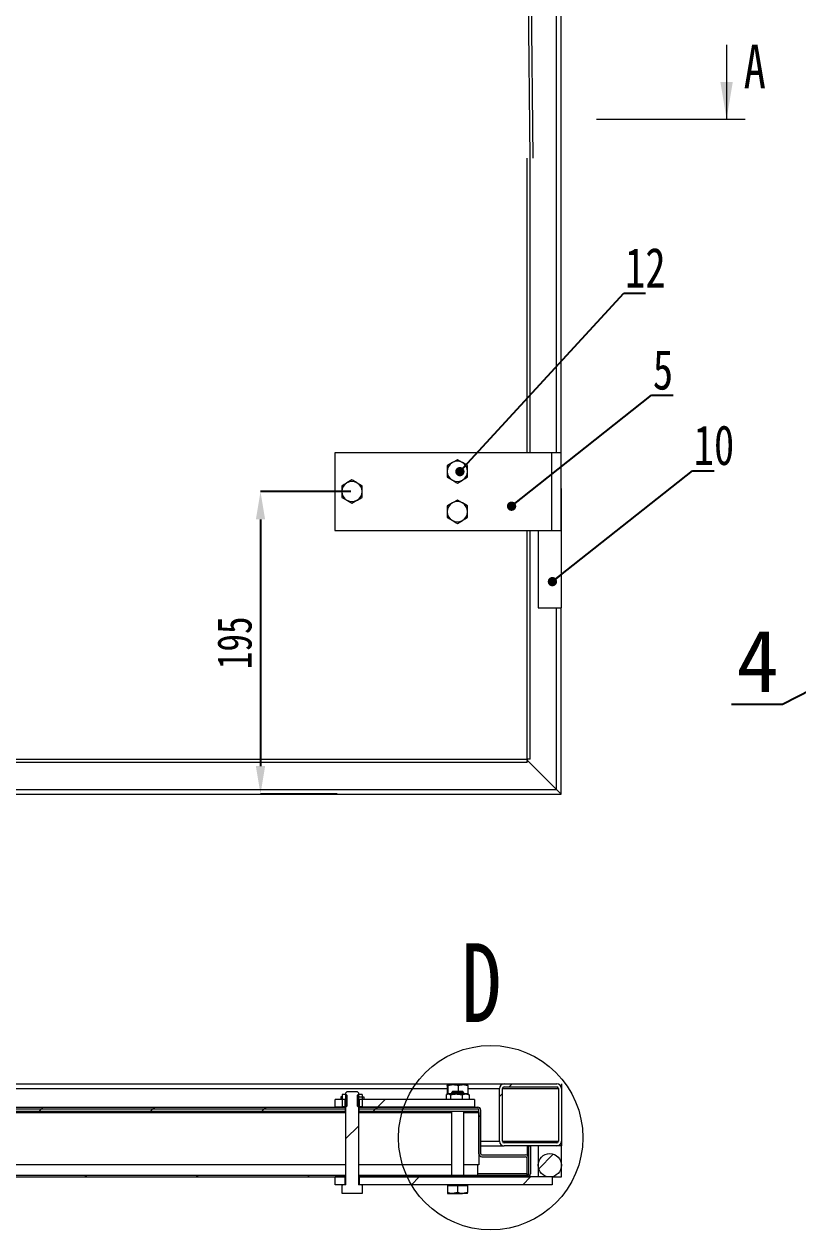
# Model space of a CAD drawing. Header units: millimetres. Extents: x 1498 to 4821, y -76 to 2271.
# Drawn here: x 2209 to 2708, y 1036 to 1813 of the extents above; entities that cross this region are included whole.
import ezdxf
from ezdxf import colors
from ezdxf.entities.mleader import LeaderData, LeaderLine
from ezdxf.math import Vec2, Vec3

# ---------------------------------------------------------------- set-up
doc = ezdxf.new("R2010")
doc.units = ezdxf.units.MM
doc.header["$PDSIZE"] = -1
doc.styles.add('SLDTEXTSTYLE0', font='TXT', dxfattribs={"width": 0.75})
doc.dimstyles.new('SLDDIMSTYLE0', dxfattribs={"dimscale": 12, "dimtxt": 1.852083, "dimasz": 1.5, "dimexe": 0, "dimexo": 0.0625, "dimgap": 0.463021, "dimtad": 1, "dimdec": 0, "dimrnd": 1e-09, "dimzin": 12, "dimdsep": 46, "dimtxsty": 'SLDTEXTSTYLE0', "dimcen": 0.09, "dimadec": 0, "dimazin": 3, "dimtfac": 1, "dimtdec": 0, "dimtofl": 0, "dimtmove": 0, "dimatfit": 3, "dimfxl": 1, "dimfrac": 2, "dimtolj": 1, "dimtzin": 12, "dimarcsym": 0})
pattern_1 = [(45, (1316.545, -939.317), (-35.921, 35.921), [])]

# ---------------------------------------------------------------- blocks, each defined once
blk = doc.blocks.new('*D202')
at = {"color": 0, "lineweight": -2, "transparency": 16777216}
for p, q in [((2419.71, 1511.79), (2361.48, 1511.79)), ((2361.48, 1493.79), (2361.48, 1334.79)), ((2410.88, 1316.79), (2361.48, 1316.79))]:
    blk.add_line(p, q, dxfattribs=at)
at = {"color": 0, "transparency": 16777216}
for points in [[(2358.48, 1493.79), (2364.48, 1493.79), (2361.48, 1511.79)], [(2358.48, 1334.79), (2364.48, 1334.79), (2361.48, 1316.79)]]:
    blk.add_solid(points, dxfattribs=at)
at = {"layer": 'Defpoints', "color": 0, "transparency": 16777216}
for p in [(2420.46, 1511.79), (2361.48, 1316.79), (2411.63, 1316.79)]:
    blk.add_point(p, dxfattribs=at)
at = {"color": 0, "transparency": 16777216, "insert": (2344.81, 1414.29), "char_height": 22.225, "attachment_point": 5, "rotation": 90, "style": 'SLDTEXTSTYLE0'}
blk.add_mtext('\\A1;195', dxfattribs=at)

msp = doc.modelspace()

# ---------------------------------------------------------------- hatches: boundary and pattern name
at = {"lineweight": 18}
h = msp.add_hatch(dxfattribs=at)
h.set_pattern_fill('ANSI31', color=256, scale=16, style=0)
h.set_pattern_definition(pattern_1)
edge = h.paths.add_edge_path(flags=0)
edge.add_arc((2518.59, 1093.01), 3, 180, 270)
edge.add_line((2518.59, 1090.01), (2552.59, 1090.01))
edge.add_arc((2552.59, 1093.01), 3, 270, 360)
edge.add_line((2555.59, 1093.01), (2555.59, 1127.01))
edge.add_arc((2552.59, 1127.01), 3, 0, 90)
edge.add_line((2552.59, 1130.01), (2518.59, 1130.01))
edge.add_arc((2518.59, 1127.01), 3, 90, 180)
edge.add_line((2515.59, 1127.01), (2515.59, 1093.01))
edge = h.paths.add_edge_path(flags=0)
edge.add_arc((2552.59, 1127.01), 1, 0, 90, ccw=False)
edge.add_line((2553.59, 1127.01), (2553.59, 1093.01))
edge.add_arc((2552.59, 1093.01), 1, 270, 360, ccw=False)
edge.add_line((2552.59, 1092.01), (2518.59, 1092.01))
edge.add_arc((2518.59, 1093.01), 1, 180, 270, ccw=False)
edge.add_line((2517.59, 1093.01), (2517.59, 1127.01))
edge.add_arc((2518.59, 1127.01), 1, 90, 180, ccw=False)
edge.add_line((2518.59, 1128.01), (2552.59, 1128.01))
h = msp.add_hatch(dxfattribs=at)
h.set_pattern_fill('ANSI31', color=256, scale=16, style=0)
h.set_pattern_definition(pattern_1)
h.paths.add_polyline_path([(2409.59, 1120.01), (2409.59, 1115.01), (2416.09, 1115.01), (2416.09, 1120.01)], flags=0)
h = msp.add_hatch(dxfattribs=at)
h.set_pattern_fill('ANSI31', color=256, scale=16, style=0)
h.set_pattern_definition(pattern_1)
h.paths.add_polyline_path([(2417.28, 1125.01), (2416.59, 1124.31), (2416.59, 1065.01), (2414.09, 1065.01), (2414.09, 1064.41), (2414.09, 1059.33), (2427.09, 1059.33), (2427.09, 1064.41), (2427.09, 1065.01), (2424.59, 1065.01), (2424.59, 1124.31), (2423.9, 1125.01)], flags=0)
h = msp.add_hatch(dxfattribs=at)
h.set_pattern_fill('ANSI31', color=256, scale=16, style=0)
h.set_pattern_definition(pattern_1)
h.paths.add_polyline_path([(2414.09, 1115.29), (2416.59, 1115.29), (2417.19, 1115.71), (2417.19, 1122.74), (2416.59, 1123.16), (2416.59, 1123.19), (2414.09, 1123.19)], flags=0)
h = msp.add_hatch(dxfattribs=at)
h.set_pattern_fill('ANSI31', color=256, scale=16, style=0)
h.set_pattern_definition(pattern_1)
h.paths.add_polyline_path([(2424.59, 1115.29), (2427.09, 1115.29), (2427.09, 1123.19), (2424.59, 1123.19), (2424.59, 1123.16), (2423.99, 1122.74), (2423.99, 1115.71)], flags=0)
h = msp.add_hatch(dxfattribs=at)
h.set_pattern_fill('ANSI31', color=256, scale=16, style=0)
h.set_pattern_definition(pattern_1)
edge = h.paths.add_edge_path(flags=0)
edge.add_line((2428.09, 1120.01), (2428.09, 1121.61))
edge.add_line((2428.09, 1121.61), (2425.24, 1121.61))
edge.add_arc((2425.24, 1121.11), 0.5, 90, 180)
edge.add_line((2424.74, 1121.11), (2424.74, 1120.51))
edge.add_arc((2425.24, 1120.51), 0.5, 180, 270)
edge.add_line((2425.24, 1120.01), (2428.09, 1120.01))
h = msp.add_hatch(dxfattribs=at)
h.set_pattern_fill('ANSI31', color=256, scale=16, style=0)
h.set_pattern_definition(pattern_1)
h.paths.add_polyline_path([(2499.59, 1115.01), (2499.59, 1120.01), (2425.09, 1120.01), (2425.09, 1115.01)], flags=0)
h = msp.add_hatch(dxfattribs=at)
h.set_pattern_fill('ANSI31', color=256, scale=16, style=0)
h.set_pattern_definition(pattern_1)
h.paths.add_polyline_path([(1869.09, 1115.01), (1869.09, 1113.81), (2416.09, 1113.81), (2416.09, 1115.01)], flags=0)
h = msp.add_hatch(dxfattribs=at)
h.set_pattern_fill('ANSI31', color=256, scale=16, style=0)
h.set_pattern_definition(pattern_1)
h.paths.add_polyline_path([(1869.09, 1113.81), (1869.09, 1112.31), (2416.09, 1112.31), (2416.09, 1113.81)], flags=0)
h = msp.add_hatch(dxfattribs=at)
h.set_pattern_fill('ANSI31', color=256, scale=16, style=0)
h.set_pattern_definition(pattern_1)
edge = h.paths.add_edge_path(flags=0)
edge.add_line((2533.19, 1082.27), (2533.19, 1071.21))
edge.add_line((2533.19, 1071.21), (2534.39, 1071.21))
edge.add_line((2534.39, 1071.21), (2534.39, 1082.27))
edge.add_arc((2532.45, 1082.27), 1.94, 360, 450)
edge.add_line((2532.45, 1084.21), (2504.33, 1084.21))
edge.add_arc((2504.33, 1084.94), 0.737, 180, 270, ccw=False)
edge.add_line((2503.59, 1084.94), (2503.59, 1113.07))
edge.add_arc((2501.65, 1113.07), 1.94, 0, 90)
edge.add_line((2501.65, 1115.01), (2425.09, 1115.01))
edge.add_line((2425.09, 1115.01), (2425.09, 1113.81))
edge.add_line((2425.09, 1113.81), (2501.65, 1113.81))
edge.add_arc((2501.65, 1113.07), 0.737, 0, 90, ccw=False)
edge.add_line((2502.39, 1113.07), (2502.39, 1084.94))
edge.add_arc((2504.33, 1084.94), 1.94, 180, 270)
edge.add_line((2504.33, 1083.01), (2532.45, 1083.01))
edge.add_arc((2532.45, 1082.27), 0.737, 0, 90, ccw=False)
h = msp.add_hatch(dxfattribs=at)
h.set_pattern_fill('ANSI31', color=256, scale=16, style=0)
h.set_pattern_definition(pattern_1)
h.paths.add_polyline_path([(2425.09, 1112.31), (2502.29, 1112.31), (2502.29, 1113.81), (2425.09, 1113.81)], flags=0)
h = msp.add_hatch(dxfattribs=at)
h.set_pattern_fill('ANSI31', color=256, scale=16, style=0)
h.set_pattern_definition(pattern_1)
edge = h.paths.add_edge_path(flags=0)
edge.add_line((2535.59, 1090.01), (2534.39, 1090.01))
edge.add_line((2534.39, 1090.01), (2534.39, 1071.94))
edge.add_arc((2533.65, 1071.94), 0.737, 270, 360, ccw=False)
edge.add_line((2533.65, 1071.21), (2425.09, 1071.21))
edge.add_line((2425.09, 1071.21), (2425.09, 1070.01))
edge.add_line((2425.09, 1070.01), (2533.65, 1070.01))
edge.add_arc((2533.65, 1071.94), 1.94, 270, 360)
edge.add_line((2535.59, 1071.94), (2535.59, 1090.01))
h = msp.add_hatch(dxfattribs=at)
h.set_pattern_fill('ANSI31', color=256, scale=16, style=0)
h.set_pattern_definition(pattern_1)
edge = h.paths.add_edge_path(flags=0)
edge.add_arc((2548.09, 1077.51), 7.5, 0, 360)
h = msp.add_hatch(dxfattribs=at)
h.set_pattern_fill('ANSI31', color=256, scale=16, style=0)
h.set_pattern_definition(pattern_1)
h.paths.add_polyline_path([(1869.09, 1071.21), (1869.09, 1070.01), (2416.09, 1070.01), (2416.09, 1071.21)], flags=0)
h = msp.add_hatch(dxfattribs=at)
h.set_pattern_fill('ANSI31', color=256, scale=16, style=0)
h.set_pattern_definition(pattern_1)
h.paths.add_polyline_path([(2409.59, 1070.01), (2409.59, 1065.01), (2416.09, 1065.01), (2416.09, 1070.01)], flags=0)
h = msp.add_hatch(dxfattribs=at)
h.set_pattern_fill('ANSI31', color=256, scale=16, style=0)
h.set_pattern_definition(pattern_1)
h.paths.add_polyline_path([(2549.59, 1065.01), (2549.59, 1070.01), (2425.09, 1070.01), (2425.09, 1065.01)], flags=0)

# ---------------------------------------------------------------- linework, layer by layer
for p, q in [((2535.46, 1726.79), (2533.52, 1896.97)), ((2537.4, 1726.79), (2535.46, 1896.97)), ((2552.46, 1676.79), (2552.46, 1846.97)), ((2555.46, 1536.79), (2555.46, 1846.97)), ((2662.1, 1799.79), (2662.1, 1751.79)), ((2578.1, 1751.79), (2674.1, 1751.79)), ((2533.52, 1536.79), (2533.52, 1726.79)), ((2535.46, 1536.79), (2535.46, 1726.79)), ((2552.46, 1536.79), (2552.46, 1676.79)), ((2555.46, 1516.79), (2555.46, 1676.79)), ((2549.46, 1536.79), (2409.46, 1536.79)), ((2409.46, 1536.79), (2409.46, 1486.79)), ((2488.46, 1532.3), (2485.21, 1530.42)), ((2555.46, 1536.79), (2549.46, 1536.79)), ((2549.46, 1486.79), (2549.46, 1536.79)), ((2555.46, 1486.79), (2555.46, 1536.79)), ((2494.96, 1528.54), (2491.71, 1530.42)), ((2420.46, 1519.3), (2417.21, 1517.42)), ((2426.96, 1515.54), (2423.71, 1517.42)), ((2481.96, 1521.04), (2485.21, 1519.16)), ((2488.46, 1517.28), (2491.71, 1519.16)), ((2413.96, 1508.04), (2417.21, 1506.16)), ((2555.46, 1513.79), (2555.46, 1486.79)), ((2420.46, 1504.28), (2423.71, 1506.16)), ((2488.46, 1506.3), (2485.21, 1504.42)), ((2494.96, 1502.54), (2491.71, 1504.42)), ((2481.96, 1495.04), (2485.21, 1493.16)), ((2488.46, 1491.28), (2491.71, 1493.16)), ((2409.46, 1486.79), (2549.46, 1486.79)), ((2533.52, 1339.23), (2533.52, 1486.79)), ((2535.46, 1339.2), (2535.46, 1486.79)), ((2540.46, 1486.79), (2540.46, 1436.79)), ((2549.46, 1486.79), (2555.46, 1486.79)), ((2555.46, 1486.79), (2555.46, 1436.79)), ((2540.46, 1436.79), (2555.46, 1436.79)), ((2552.46, 1319.79), (2552.46, 1436.79)), ((2555.46, 1316.79), (2555.46, 1436.79)), ((1777.37, 1337.29), (2533.55, 1337.29)), ((1777.4, 1339.23), (2533.52, 1339.23)), ((2552.46, 1319.79), (2533.54, 1338.71)), ((2533.55, 1337.29), (2533.55, 1338.49)), ((2534.26, 1339.2), (2534.26, 1339.21)), ((2535.46, 1339.2), (2534.26, 1339.2)), ((1755.46, 1316.79), (2555.46, 1316.79)), ((1758.46, 1319.79), (2552.46, 1319.79)), ((2555.46, 1316.79), (2552.46, 1319.79)), ((2552.46, 1319.79), (2555.46, 1316.79)), ((2092.09, 1130.01), (2518.59, 1130.01)), ((2092.09, 1127.01), (2481.89, 1127.01)), ((2481.89, 1128.92), (2482.1, 1129.51)), ((2481.89, 1128.92), (2481.89, 1123.35)), ((2485.66, 1129.51), (2482.1, 1129.51)), ((2482.31, 1128.92), (2485.66, 1129.51)), ((2482.31, 1128.92), (2482.31, 1123.47)), ((2492.15, 1129.51), (2485.66, 1129.51)), ((2489.01, 1128.92), (2489.01, 1125.01)), ((2495.08, 1129.51), (2492.15, 1129.51)), ((2495.29, 1128.92), (2495.08, 1129.51)), ((2495.29, 1128.92), (2495.29, 1123.35)), ((2495.29, 1127.01), (2515.59, 1127.01)), ((2515.59, 1093.01), (2515.59, 1127.01)), ((2517.59, 1093.01), (2517.59, 1127.01)), ((2517.59, 1127.01), (2553.59, 1127.01)), ((2518.59, 1130.01), (2552.59, 1130.01)), ((2518.59, 1128.01), (2552.59, 1128.01)), ((2553.59, 1127.01), (2553.59, 1093.01)), ((2555.59, 1130.01), (2555.59, 1127.01)), ((2555.59, 1127.01), (2555.59, 1093.01)), ((2409.59, 1115.01), (2409.59, 1120.01)), ((2416.09, 1120.01), (2409.59, 1120.01)), ((2413.3, 1121.61), (2413.3, 1120.01)), ((2414.09, 1121.61), (2413.3, 1121.61)), ((2414.09, 1123.19), (2414.09, 1115.29)), ((2416.59, 1123.19), (2414.09, 1123.19)), ((2416.09, 1115.01), (2416.09, 1120.01)), ((2416.59, 1124.31), (2417.28, 1125.01)), ((2416.59, 1065.01), (2416.59, 1124.31)), ((2416.59, 1123.16), (2416.59, 1123.19)), ((2417.19, 1122.74), (2416.59, 1123.16)), ((2417.19, 1122.74), (2417.19, 1115.71)), ((2417.28, 1125.01), (2423.9, 1125.01)), ((2423.9, 1125.01), (2424.59, 1124.31)), ((2424.59, 1123.16), (2423.99, 1122.74)), ((2423.99, 1115.71), (2423.99, 1122.74)), ((2424.59, 1124.31), (2424.59, 1065.01)), ((2424.59, 1123.19), (2424.59, 1123.16)), ((2427.09, 1123.19), (2424.59, 1123.19)), ((2424.74, 1120.51), (2424.74, 1121.11)), ((2425.09, 1120.01), (2425.09, 1115.01)), ((2499.59, 1120.01), (2425.09, 1120.01)), ((2425.24, 1121.61), (2428.09, 1121.61)), ((2428.09, 1120.01), (2425.24, 1120.01)), ((2427.09, 1123.19), (2427.09, 1115.29)), ((2428.09, 1121.61), (2428.09, 1120.01)), ((2481.14, 1122.89), (2482.61, 1123.47)), ((2481.14, 1122.89), (2481.14, 1120.01)), ((2482.09, 1123.47), (2481.48, 1123.12)), ((2482.61, 1123.47), (2482.09, 1123.47)), ((2487.8, 1123.47), (2482.61, 1123.47)), ((2484.07, 1122.89), (2484.07, 1120.01)), ((2485.28, 1125.01), (2484.59, 1124.31)), ((2484.59, 1124.31), (2484.59, 1123.47)), ((2492.59, 1124.31), (2484.59, 1124.31)), ((2491.9, 1125.01), (2485.28, 1125.01)), ((2493.78, 1123.47), (2487.8, 1123.47)), ((2491.52, 1122.89), (2493.78, 1123.47)), ((2491.52, 1122.89), (2491.52, 1120.01)), ((2492.59, 1124.31), (2491.9, 1125.01)), ((2492.59, 1123.47), (2492.59, 1124.31)), ((2495.09, 1123.47), (2493.78, 1123.47)), ((2495.7, 1123.12), (2495.09, 1123.47)), ((2496.04, 1122.89), (2495.65, 1123.04)), ((2496.04, 1122.89), (2496.04, 1120.01)), ((2499.59, 1120.01), (2499.59, 1115.01)), ((1869.09, 1115.01), (2416.09, 1115.01)), ((1869.09, 1113.81), (2416.09, 1113.81)), ((1869.09, 1112.31), (2416.09, 1112.31)), ((1869.09, 1111.57), (2416.59, 1111.57)), ((2416.09, 1115.01), (2409.59, 1115.01)), ((2416.59, 1115.29), (2414.09, 1115.29)), ((2416.09, 1115.01), (2416.59, 1115.01)), ((2416.09, 1115.01), (2416.09, 1113.81)), ((2416.09, 1113.81), (2416.09, 1112.31)), ((2416.09, 1113.81), (2416.59, 1113.81)), ((2416.09, 1112.31), (2416.59, 1112.31)), ((2416.59, 1115.29), (2417.19, 1115.71)), ((2423.99, 1115.71), (2424.59, 1115.29)), ((2427.09, 1115.29), (2424.59, 1115.29)), ((2424.59, 1115.01), (2425.09, 1115.01)), ((2424.59, 1113.81), (2425.09, 1113.81)), ((2424.59, 1112.31), (2425.09, 1112.31)), ((2424.59, 1111.57), (2484.59, 1111.57)), ((2499.59, 1115.01), (2425.09, 1115.01)), ((2425.09, 1113.81), (2425.09, 1115.01)), ((2425.09, 1115.01), (2501.65, 1115.01)), ((2425.09, 1112.31), (2425.09, 1113.81)), ((2425.09, 1113.81), (2502.29, 1113.81)), ((2425.09, 1113.81), (2501.65, 1113.81)), ((2425.09, 1112.31), (2502.29, 1112.31)), ((2484.59, 1112.31), (2484.59, 1071.21)), ((2492.59, 1071.21), (2492.59, 1112.31)), ((2492.59, 1111.57), (2502.29, 1111.57)), ((2502.29, 1112.31), (2502.29, 1113.81)), ((2502.29, 1111.57), (2502.29, 1112.31)), ((2502.29, 1111.57), (2502.29, 1077.81)), ((2502.39, 1111.57), (2502.29, 1111.57)), ((2502.39, 1084.94), (2502.39, 1113.07)), ((2503.59, 1084.94), (2503.59, 1113.07)), ((2503.59, 1093.01), (2515.59, 1093.01)), ((2503.59, 1090.01), (2518.59, 1090.01)), ((2517.59, 1093.01), (2553.59, 1093.01)), ((2552.59, 1092.01), (2518.59, 1092.01)), ((2552.59, 1090.01), (2518.59, 1090.01)), ((2533.68, 1083.77), (2533.68, 1090.01)), ((2534.39, 1090.01), (2534.39, 1071.94)), ((2534.39, 1090.01), (2535.59, 1090.01)), ((2535.59, 1090.01), (2535.59, 1071.94)), ((2540.59, 1090.01), (2540.59, 1070.01)), ((2555.59, 1090.01), (2552.59, 1090.01)), ((2555.59, 1093.01), (2555.59, 1090.01)), ((2555.59, 1070.01), (2555.59, 1090.01)), ((2502.39, 1084.94), (2502.39, 1077.81)), ((2504.33, 1084.21), (2532.45, 1084.21)), ((2504.33, 1083.01), (2532.45, 1083.01)), ((2533.19, 1082.27), (2533.19, 1071.21)), ((2534.39, 1082.27), (2534.39, 1071.21)), ((2416.59, 1077.81), (1869.09, 1077.81)), ((2484.59, 1077.81), (2424.59, 1077.81)), ((2502.29, 1077.81), (2492.59, 1077.81)), ((2501.68, 1071.21), (2501.68, 1077.81)), ((2502.39, 1077.81), (2502.29, 1077.81)), ((1869.09, 1071.21), (2416.09, 1071.21)), ((1869.09, 1070.01), (2416.09, 1070.01)), ((2409.59, 1065.01), (2409.59, 1070.01)), ((2416.09, 1070.01), (2409.59, 1070.01)), ((2416.09, 1065.01), (2409.59, 1065.01)), ((2414.09, 1065.01), (2414.09, 1064.41)), ((2416.59, 1065.01), (2414.09, 1065.01)), ((2416.09, 1071.21), (2416.09, 1070.01)), ((2416.09, 1071.21), (2416.59, 1071.21)), ((2416.09, 1065.01), (2416.09, 1070.01)), ((2416.09, 1070.01), (2416.59, 1070.01)), ((2424.59, 1071.21), (2425.09, 1071.21)), ((2424.59, 1070.01), (2425.09, 1070.01)), ((2427.09, 1065.01), (2424.59, 1065.01)), ((2425.09, 1070.01), (2425.09, 1071.21)), ((2425.09, 1071.21), (2533.65, 1071.21)), ((2425.09, 1070.01), (2425.09, 1065.01)), ((2549.59, 1070.01), (2425.09, 1070.01)), ((2425.09, 1070.01), (2533.65, 1070.01)), ((2549.59, 1065.01), (2425.09, 1065.01)), ((2427.09, 1064.41), (2427.09, 1065.01)), ((2482.09, 1065.01), (2482.09, 1064.41)), ((2495.09, 1064.41), (2495.09, 1065.01)), ((2533.19, 1071.94), (2501.68, 1071.94)), ((2533.19, 1071.21), (2534.39, 1071.21)), ((2549.59, 1070.01), (2549.59, 1065.01)), ((2549.59, 1070.01), (2555.59, 1070.01)), ((2414.09, 1059.33), (2414.09, 1064.41)), ((2427.09, 1059.33), (2414.09, 1059.33)), ((2427.09, 1064.41), (2427.09, 1059.33)), ((2482.09, 1064.41), (2482.09, 1059.91)), ((2482.09, 1064.41), (2485.34, 1064.41)), ((2482.09, 1059.33), (2485.34, 1059.33)), ((2485.34, 1064.41), (2488.59, 1064.41)), ((2488.59, 1059.91), (2485.34, 1059.33)), ((2485.34, 1059.33), (2491.84, 1059.33)), ((2488.59, 1064.41), (2488.59, 1059.91)), ((2488.59, 1064.41), (2491.84, 1064.41)), ((2491.84, 1064.41), (2495.09, 1064.41)), ((2495.09, 1059.91), (2491.84, 1059.33)), ((2495.09, 1059.33), (2491.84, 1059.33)), ((2495.09, 1064.41), (2495.09, 1059.91))]:
    msp.add_line(p, q, dxfattribs=at)
for centre, radius in [((2509.93, 1095.31), 59.44), ((2548.09, 1077.51), 7.5)]:
    msp.add_circle(centre, radius, dxfattribs=at)
for centre, radius, start, end in [((2488.46, 1524.79), 6.5, 60, 120), ((2488.46, 1524.79), 6.5, 120, 180), ((2488.46, 1524.79), 6.5, 180, 240), ((2488.46, 1524.79), 6.5, 0, 60), ((2488.46, 1524.79), 6.5, 300, 0), ((2420.46, 1511.79), 6.5, 120, 180), ((2420.46, 1511.79), 6.5, 60, 120), ((2420.46, 1511.79), 6.5, 0, 60), ((2488.46, 1524.79), 6.5, 240, 300), ((2420.46, 1511.79), 6.5, 180, 240), ((2420.46, 1511.79), 6.5, 300, 0), ((2420.46, 1511.79), 6.5, 240, 300), ((2488.46, 1498.79), 6.5, 120, 180), ((2488.46, 1498.79), 6.5, 60, 120), ((2488.46, 1498.79), 6.5, 0, 60), ((2488.46, 1498.79), 6.5, 180, 240), ((2488.46, 1498.79), 6.5, 240, 300), ((2488.46, 1498.79), 6.5, 300, 0), ((2518.59, 1127.01), 3, 90, 180), ((2518.59, 1127.01), 1, 90, 180), ((2552.59, 1127.01), 3, 0, 90), ((2552.59, 1127.01), 1, 0, 90), ((2425.24, 1121.11), 0.5, 90, 180), ((2425.24, 1120.51), 0.5, 180, 270), ((2501.65, 1113.07), 1.94, 0, 90), ((2501.65, 1113.07), 0.737, 0, 90), ((2518.59, 1093.01), 3, 180, 270), ((2518.59, 1093.01), 1, 180, 270), ((2552.59, 1093.01), 1, 270, 0), ((2552.59, 1093.01), 3, 270, 0), ((2504.33, 1084.94), 1.94, 180, 270), ((2504.33, 1084.94), 0.737, 180, 270), ((2532.45, 1082.27), 1.94, 360, 90), ((2532.45, 1082.27), 0.737, 360, 90), ((2533.65, 1071.94), 1.94, 270, 360), ((2533.65, 1071.94), 0.737, 270, 360)]:
    msp.add_arc(centre, radius, start, end, dxfattribs=at)
for points, knots in [([(2491.71, 1530.42), (2491.63, 1530.46), (2490.53, 1531.1), (2489.46, 1531.72), (2488.46, 1532.3)], [0, 0, 0, 0, 0.070215, 1, 1, 1, 1]), ([(2485.21, 1530.42), (2485.13, 1530.37), (2484.03, 1529.74), (2482.96, 1529.12), (2481.96, 1528.54)], [0, 0, 0, 0, 0.070215, 1, 1, 1, 1]), ([(2481.96, 1528.54), (2481.96, 1527.6), (2481.96, 1526.37), (2481.96, 1525.1), (2481.96, 1524.79)], [0, 0, 0, 0, 0.758149, 1, 1, 1, 1]), ([(2481.96, 1524.79), (2481.96, 1523.8), (2481.96, 1522.53), (2481.96, 1521.31), (2481.96, 1521.04)], [0, 0, 0, 0, 0.776287, 1, 1, 1, 1]), ([(2494.96, 1524.79), (2494.96, 1525.1), (2494.96, 1526.37), (2494.96, 1527.6), (2494.96, 1528.54)], [0, 0, 0, 0, 0.241851, 1, 1, 1, 1]), ([(2494.96, 1521.04), (2494.96, 1521.31), (2494.96, 1522.53), (2494.96, 1523.8), (2494.96, 1524.79)], [0, 0, 0, 0, 0.223713, 1, 1, 1, 1]), ([(2417.21, 1517.42), (2417.13, 1517.37), (2416.03, 1516.74), (2414.96, 1516.12), (2413.96, 1515.54)], [0, 0, 0, 0, 0.070215, 1, 1, 1, 1]), ([(2423.71, 1517.42), (2423.63, 1517.46), (2422.53, 1518.1), (2421.46, 1518.72), (2420.46, 1519.3)], [0, 0, 0, 0, 0.070215, 1, 1, 1, 1]), ([(2485.21, 1519.16), (2485.29, 1519.12), (2486.38, 1518.48), (2487.46, 1517.86), (2488.46, 1517.28)], [0, 0, 0, 0, 0.070215, 1, 1, 1, 1]), ([(2491.71, 1519.16), (2491.79, 1519.2), (2492.88, 1519.84), (2493.96, 1520.46), (2494.96, 1521.04)], [0, 0, 0, 0, 0.070215, 1, 1, 1, 1]), ([(2413.96, 1515.54), (2413.96, 1514.6), (2413.96, 1513.37), (2413.96, 1512.1), (2413.96, 1511.79)], [0, 0, 0, 0, 0.758149, 1, 1, 1, 1]), ([(2413.96, 1511.79), (2413.96, 1510.8), (2413.96, 1509.53), (2413.96, 1508.31), (2413.96, 1508.04)], [0, 0, 0, 0, 0.776287, 1, 1, 1, 1]), ([(2423.71, 1506.16), (2423.79, 1506.2), (2424.88, 1506.84), (2425.96, 1507.46), (2426.96, 1508.04)], [0, 0, 0, 0, 0.070215, 1, 1, 1, 1]), ([(2426.96, 1511.79), (2426.96, 1512.1), (2426.96, 1513.37), (2426.96, 1514.6), (2426.96, 1515.54)], [0, 0, 0, 0, 0.241851, 1, 1, 1, 1]), ([(2426.96, 1508.04), (2426.96, 1508.31), (2426.96, 1509.53), (2426.96, 1510.8), (2426.96, 1511.79)], [0, 0, 0, 0, 0.223713, 1, 1, 1, 1]), ([(2417.21, 1506.16), (2417.29, 1506.12), (2418.38, 1505.48), (2419.46, 1504.86), (2420.46, 1504.28)], [0, 0, 0, 0, 0.070215, 1, 1, 1, 1]), ([(2485.21, 1504.42), (2485.13, 1504.37), (2484.03, 1503.74), (2482.96, 1503.12), (2481.96, 1502.54)], [0, 0, 0, 0, 0.070215, 1, 1, 1, 1]), ([(2481.96, 1502.54), (2481.96, 1501.6), (2481.96, 1500.37), (2481.96, 1499.1), (2481.96, 1498.79)], [0, 0, 0, 0, 0.758149, 1, 1, 1, 1]), ([(2491.71, 1504.42), (2491.63, 1504.46), (2490.53, 1505.1), (2489.46, 1505.72), (2488.46, 1506.3)], [0, 0, 0, 0, 0.070215, 1, 1, 1, 1]), ([(2494.96, 1498.79), (2494.96, 1499.1), (2494.96, 1500.37), (2494.96, 1501.6), (2494.96, 1502.54)], [0, 0, 0, 0, 0.241851, 1, 1, 1, 1]), ([(2481.96, 1498.79), (2481.96, 1497.8), (2481.96, 1496.53), (2481.96, 1495.31), (2481.96, 1495.04)], [0, 0, 0, 0, 0.776287, 1, 1, 1, 1]), ([(2485.21, 1493.16), (2485.29, 1493.12), (2486.38, 1492.48), (2487.46, 1491.86), (2488.46, 1491.28)], [0, 0, 0, 0, 0.070215, 1, 1, 1, 1]), ([(2491.71, 1493.16), (2491.79, 1493.2), (2492.88, 1493.84), (2493.96, 1494.46), (2494.96, 1495.04)], [0, 0, 0, 0, 0.070215, 1, 1, 1, 1]), ([(2494.96, 1495.04), (2494.96, 1495.31), (2494.96, 1496.53), (2494.96, 1497.8), (2494.96, 1498.79)], [0, 0, 0, 0, 0.223713, 1, 1, 1, 1]), ([(2482.1, 1129.51), (2482.11, 1129.5), (2482.18, 1129.5), (2482.25, 1129.2), (2482.31, 1128.92)], [0, 0, 0, 0, 0.0702148, 1, 1, 1, 1]), ([(2485.66, 1129.51), (2485.74, 1129.5), (2486.87, 1129.5), (2487.98, 1129.2), (2489.01, 1128.92)], [0, 0, 0, 0, 0.070215, 1, 1, 1, 1]), ([(2489.01, 1128.92), (2489.28, 1129.01), (2490.3, 1129.35), (2491.36, 1129.44), (2492.15, 1129.51)], [0, 0, 0, 0, 0.2575513, 1, 1, 1, 1]), ([(2492.15, 1129.51), (2492.44, 1129.5), (2493.5, 1129.46), (2494.54, 1129.15), (2495.29, 1128.92)], [0, 0, 0, 0, 0.268634, 1, 1, 1, 1]), ([(2482.61, 1123.47), (2482.64, 1123.47), (2483.14, 1123.46), (2483.62, 1123.17), (2484.07, 1122.89)], [0, 0, 0, 0, 0.070215, 1, 1, 1, 1]), ([(2484.07, 1122.89), (2484.38, 1122.98), (2485.6, 1123.32), (2486.86, 1123.41), (2487.8, 1123.47)], [0, 0, 0, 0, 0.2575513, 1, 1, 1, 1]), ([(2487.8, 1123.47), (2488.14, 1123.46), (2489.4, 1123.43), (2490.62, 1123.12), (2491.52, 1122.89)], [0, 0, 0, 0, 0.2686336, 1, 1, 1, 1]), ([(2493.78, 1123.47), (2493.83, 1123.47), (2494.6, 1123.46), (2495.35, 1123.17), (2496.04, 1122.89)], [0, 0, 0, 0, 0.070215, 1, 1, 1, 1]), ([(2485.34, 1059.33), (2485.26, 1059.33), (2484.17, 1059.34), (2483.09, 1059.64), (2482.09, 1059.91)], [0, 0, 0, 0, 0.070215, 1, 1, 1, 1]), ([(2482.09, 1059.91), (2482.09, 1059.68), (2482.09, 1059.37), (2482.09, 1059.34), (2482.09, 1059.33)], [0, 0, 0, 0, 0.7581486, 1, 1, 1, 1]), ([(2491.84, 1059.33), (2491.76, 1059.33), (2490.67, 1059.34), (2489.59, 1059.64), (2488.59, 1059.91)], [0, 0, 0, 0, 0.070215, 1, 1, 1, 1]), ([(2495.09, 1059.33), (2495.09, 1059.34), (2495.09, 1059.37), (2495.09, 1059.68), (2495.09, 1059.91)], [0, 0, 0, 0, 0.241851, 1, 1, 1, 1])]:
    msp.add_open_spline(points, degree=3, knots=knots, dxfattribs=at)
for points in [[(2533.52, 1339.23), (2533.53, 1338.97), (2533.53, 1338.46), (2533.54, 1337.82), (2533.54, 1337.38), (2533.55, 1337.32), (2533.55, 1337.29)], [(2535.46, 1339.2), (2535.43, 1339.2), (2535.37, 1339.2), (2534.92, 1339.21), (2534.28, 1339.22), (2533.78, 1339.22), (2533.52, 1339.23)]]:
    msp.add_open_spline(points, degree=3, dxfattribs=at)
msp.add_solid([(2662.1, 1751.79), (2666.1, 1775.79), (2658.1, 1775.79)], dxfattribs=at)

# ---------------------------------------------------------------- texts
at = {"style": 'SLDTEXTSTYLE0', "width": 0.75}
for s, height, p in [('12', 25.654, (2596.58, 1643.29)), ('5', 25.65, (2614.52, 1577.55)), ('10', 25.654, (2640.87, 1528.93))]:
    msp.add_text(s, height=height, dxfattribs=at).set_placement(p)
at = {"lineweight": 18, "attachment_point": 1, "style": 'SLDTEXTSTYLE0'}
for s, insert, char_height in [('A', (2673.13, 1799.79), 28), ('D', (2490.94, 1220.66), 50.8)]:
    msp.add_mtext(s, dxfattribs=dict(at, insert=insert, char_height=char_height))

# ---------------------------------------------------------------- dimensions: what is measured, and where the dimension line sits
dim = msp.add_linear_dim(base=(2361.48, 1316.79), p1=(2420.46, 1511.79), p2=(2411.63, 1316.79), angle=90, dimstyle='SLDDIMSTYLE0')
dim.commit()
dim.dimension.update_dxf_attribs({"geometry": '*D202', "text_midpoint": (2344.81, 1414.29)})

# ---------------------------------------------------------------- leaders
for points in [[(2490.08, 1524.63), (2595.72, 1639.59), (2609.71, 1639.59)], [(2523.41, 1502.34), (2613.66, 1573.85), (2627.65, 1573.85)], [(2549.76, 1453.73), (2640.01, 1525.23), (2653.99, 1525.23)]]:
    msp.add_leader(points, dimstyle='SLDDIMSTYLE0', override={"dimasz": 0.5, "dimldrblk": 'DOT'})
ml = msp.add_multileader_mtext('Standard')
ml.set_content('4', color=256)
ml.set_leader_properties()
ml.build(insert=Vec2(0, 0))
ml.multileader.update_dxf_attribs({"text_right_attachment_type": 6, "dogleg_length": 0.36})
ctx = ml.context
ctx.base_point, ctx.char_height, ctx.plane_origin = Vec3(2667.1, 1402.63), 40, Vec3(2807.47, 1430.43)
ctx.right_attachment, ctx.text_align_type = 6, 2
notes = []
notes.append((ctx, [(0, (1, 1, 0), (2698.13, 1374.63), (-1, 0), 0.36, [(0, [(2807.47, 1430.43)], 0, [])])]))
ctx.mtext.insert, ctx.mtext.alignment, ctx.mtext.flow_direction = Vec3(2695.77, 1422.63), 3, 5
for ctx, leaders in notes:
    for number, flags, end, landing, length, lines in leaders:
        leader = LeaderData()
        leader.index, (leader.has_last_leader_line, leader.has_dogleg_vector, leader.attachment_direction) = number, flags
        leader.last_leader_point, leader.dogleg_vector, leader.dogleg_length = Vec3(end), Vec3(landing), length
        for number, points, colour, breaks in lines:
            line = LeaderLine()
            line.index, line.vertices, line.color, line.breaks = number, Vec3.list(points), colors.encode_raw_color(colour), breaks
            leader.lines.append(line)
        ctx.leaders.append(leader)

doc.saveas('drawing.dxf')
